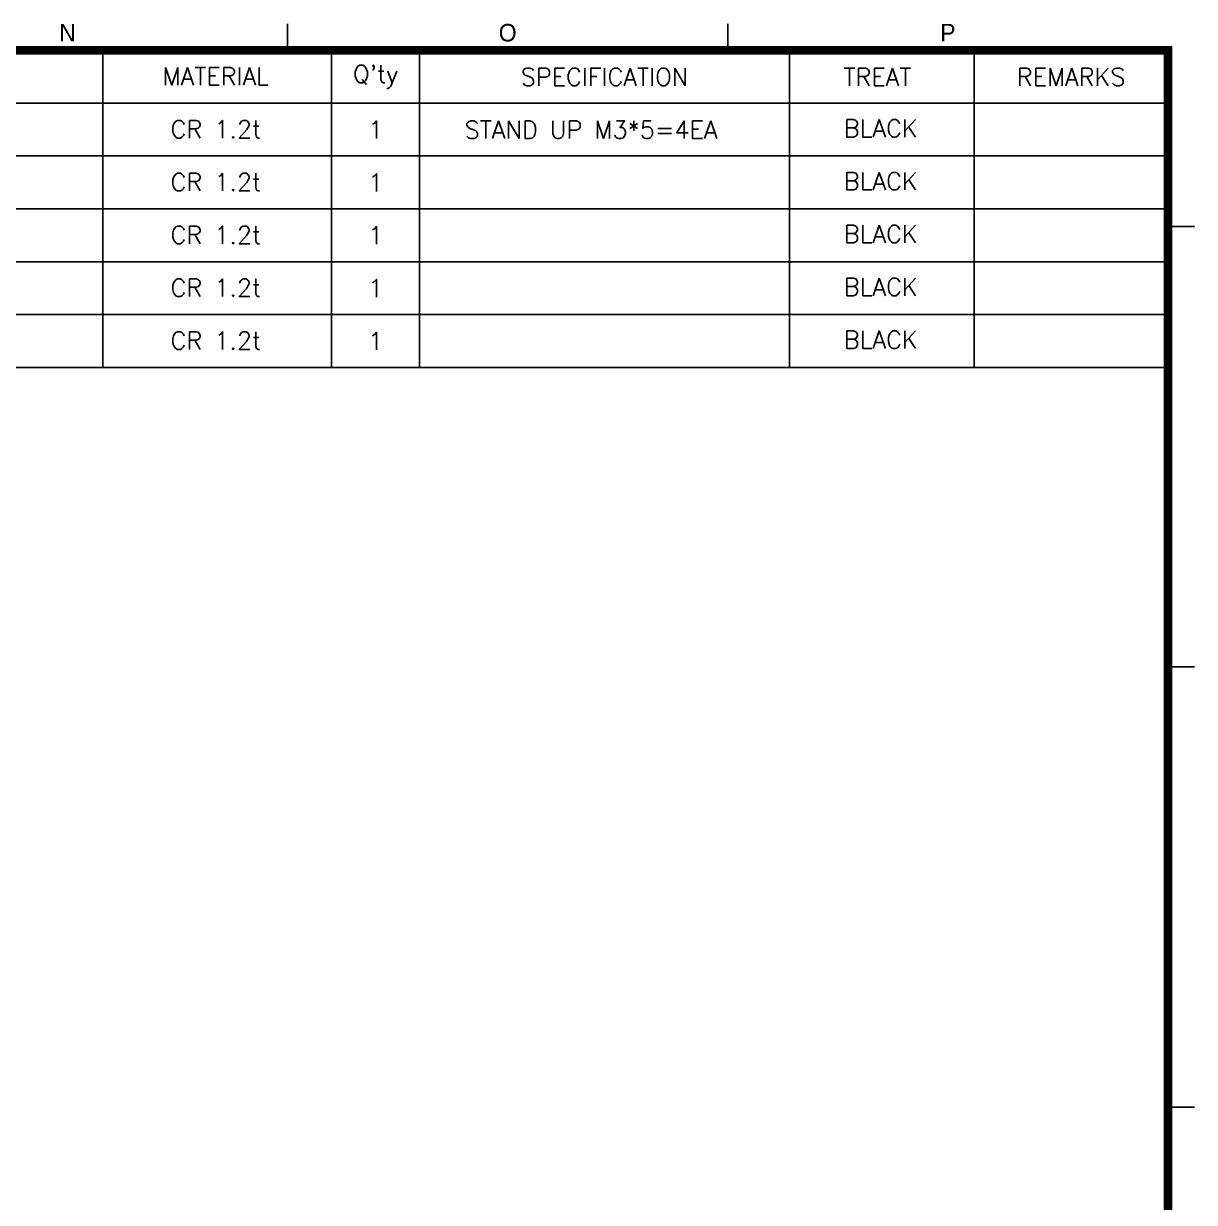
# Model space of a CAD drawing. Extents: x -425 to 6552, y -3049 to 3105.
# Drawn here: x 422.3 to 555.3, y -2141.5 to -2007.6 of the extents above; entities that cross this region are included whole.
import ezdxf
from ezdxf.enums import TextEntityAlignment as Align

# ---------------------------------------------------------------- set-up
doc = ezdxf.new("R2010")
doc.units = 0
doc.layers.get('0').update_dxf_attribs({"linetype": 'CONTINUOUS'})
doc.styles.add('SIM', font='simplex')
doc.styles.get("Standard").update_dxf_attribs({"font": 'gulim.ttc', "width": 0.8, "height": 2})

msp = doc.modelspace()

# ---------------------------------------------------------------- linework, layer by layer
for p, q in [((452.29, -2010.65), (452.29, -2007.65)), ((502.29, -2010.65), (502.29, -2007.65)), ((431.29, -2010.65), (431.29, -2046.65)), ((457.29, -2046.65), (457.29, -2010.65)), ((467.29, -2010.65), (467.29, -2046.65)), ((509.29, -2046.65), (509.29, -2010.65)), ((530.29, -2046.65), (530.29, -2010.65)), ((377.29, -2016.65), (552.29, -2016.65)), ((377.29, -2022.65), (552.29, -2022.65)), ((377.29, -2028.65), (552.29, -2028.65)), ((555.29, -2030.65), (552.29, -2030.65)), ((377.29, -2034.65), (552.29, -2034.65)), ((377.29, -2040.65), (552.29, -2040.65)), ((377.29, -2046.65), (552.29, -2046.65)), ((555.29, -2080.65), (552.29, -2080.65)), ((555.29, -2130.65), (552.29, -2130.65))]:
    msp.add_line(p, q)
at = {"const_width": 1}
msp.add_lwpolyline([(552.29, -2010.65), (-247.71, -2010.65), (-247.71, -2560.65), (552.29, -2560.65)], close=True, dxfattribs=at)

# ---------------------------------------------------------------- texts
for s, p in [('N', (427.29, -2008.65)), ('O', (477.29, -2008.65)), ('P', (527.29, -2008.65))]:
    msp.add_text(s, height=2).set_placement(p, align=Align.MIDDLE)
at = {"style": 'SIM'}
for s, p in [('MATERIAL', (444.14, -2014.61)), ('CR 1.2t', (444.14, -2020.61)), ('CR 1.2t', (444.14, -2026.61)), ('CR 1.2t', (444.14, -2032.61)), ('CR 1.2t', (444.14, -2038.61)), ('CR 1.2t', (444.14, -2044.61))]:
    msp.add_text(s, height=2, dxfattribs=at).set_placement(p, align=Align.CENTER)
for s, p in [("Q'ty", (462.29, -2013.67)), ('SPECIFICATION', (488.29, -2013.67)), ('TREAT', (519.29, -2013.67)), ('REMARKS', (541.29, -2013.67)), ('1', (462.29, -2019.67)), ('STAND UP M3*5=4EA', (486.76, -2019.67)), ('BLACK', (519.67, -2019.51)), ('1', (462.29, -2025.67)), ('BLACK', (519.67, -2025.51)), ('1', (462.29, -2031.67)), ('BLACK', (519.67, -2031.51)), ('1', (462.29, -2037.67)), ('BLACK', (519.67, -2037.51)), ('1', (462.29, -2043.67)), ('BLACK', (519.67, -2043.51))]:
    msp.add_text(s, height=2, dxfattribs=at).set_placement(p, align=Align.MIDDLE)

doc.saveas('drawing.dxf')
